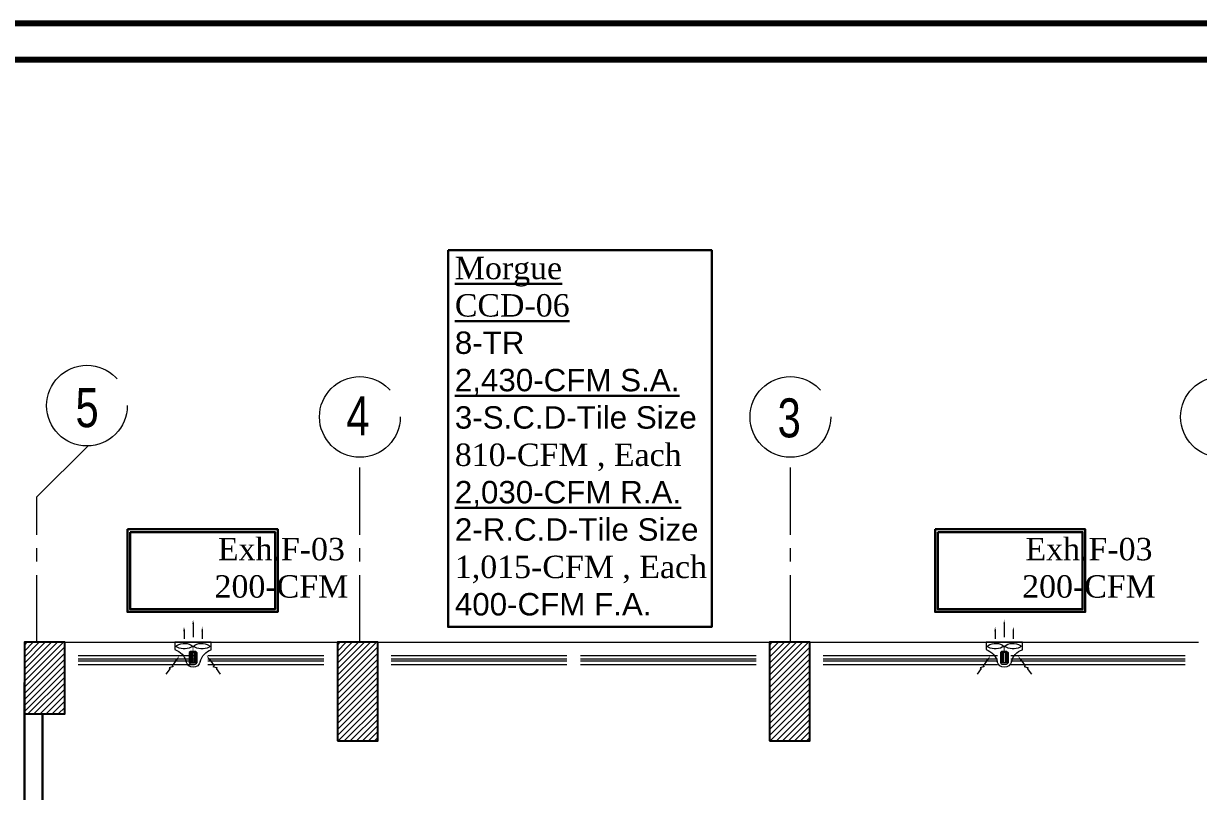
# Model space of a CAD drawing. Extents: x 847 to 949, y 444 to 823.
# Drawn here: x 897.9 to 911, y 814.37 to 822.94 of the extents above; entities that cross this region are included whole.
import ezdxf

# ---------------------------------------------------------------- set-up
doc = ezdxf.new("R2010")
doc.units = 0
doc.header["$MEASUREMENT"] = 0
doc.linetypes.add('CENTERX2', pattern=[4, 2.5, -0.5, 0.5, -0.5])
for name, color, linetype, lineweight in [('AC-TEXT', 15, 'CONTINUOUS', 30), ('axis', 1, 'CENTERX2', 5), ('Column', 6, 'CONTINUOUS', 25), ('Elevation', 150, 'CONTINUOUS', 18), ('hatch', 252, 'CONTINUOUS', 9), ('HVAC SAD', 3, 'CONTINUOUS', 20), ('txt in circle', 11, 'CONTINUOUS', 13), ('UG-BORDER', 20, 'CONTINUOUS', 80), ('Wall', 5, 'CONTINUOUS', 30), ('WINDOW', 4, 'CONTINUOUS', 5)]:
    doc.layers.add(name, color=color, linetype=linetype, lineweight=lineweight)
doc.styles.add('AC', font='romans.shx', dxfattribs={"height": 0.2})
doc.styles.add('SOSA2', font='SOSA.shx', dxfattribs={"width": 0.8})

# ---------------------------------------------------------------- blocks, each defined once
blk = doc.blocks.new('A$C11ED6BD5')
at = {"layer": 'axis', "color": 0, "ltscale": 2}
blk.add_line((-17.05, 23.823), (-16.479, 24.39), dxfattribs=at)
at = {"layer": 'axis', "color": 0, "ltscale": 0.3}
for p, q in [((-13.45, 22.2), (-13.45, 24.264)), ((-8.65, 22.2), (-8.65, 24.264)), ((-17.05, 22.2), (-17.05, 23.823))]:
    blk.add_line(p, q, dxfattribs=at)
at = {"layer": 'axis', "color": 0}
for centre in [(-16.493, 24.84), (-13.45, 24.714), (-8.65, 24.714), (-3.85, 24.714)]:
    blk.add_circle(centre, 0.45, dxfattribs=at)
at = {"layer": 'txt in circle', "color": 0, "ltscale": 0.01, "char_height": 0.435, "attachment_point": 5, "style": 'SOSA2'}
for s, insert in [('5', (-16.491, 24.814)), ('4', (-13.471, 24.725)), ('3', (-8.663, 24.7))]:
    blk.add_mtext(s, dxfattribs=dict(at, insert=insert))
blk = doc.blocks.new('A$C69CD60FB')
at = {"layer": 'HVAC SAD', "color": 1}
for p, q in [((-0.2133, 0.2917), (-0.2415, 0.3121)), ((-0.2095, 0.2969), (-0.2133, 0.2917)), ((-0.2029, 0.2762), (-0.2095, 0.2969)), ((-0.1991, 0.2814), (-0.2029, 0.2762)), ((-0.1653, 0.2569), (-0.1991, 0.2814)), ((-0.1197, 0.2676), (-0.0826, 0.2676)), ((-0.0826, 0.2676), (-0.0826, 0.0876)), ((-0.1933, 0.1873), (-0.1933, 0.1679)), ((-0.1342, 0.1968), (-0.1843, 0.1968)), ((-0.1843, 0.1968), (-0.1843, 0.1585)), ((-0.1342, 0.1935), (-0.1843, 0.1935)), ((-0.1342, 0.1885), (-0.1843, 0.1885)), ((-0.1342, 0.182), (-0.1843, 0.182)), ((-0.1289, 0.191), (-0.1342, 0.1968)), ((-0.1342, 0.1968), (-0.1342, 0.1585)), ((-0.1289, 0.191), (-0.1289, 0.1643)), ((-0.0191, 0.2226), (-0.0663, 0.2226)), ((0.0158, 0.1775), (-0.0573, 0.1775)), ((-0.1342, 0.1733), (-0.1843, 0.1733)), ((-0.1342, 0.1667), (-0.1843, 0.1667)), ((-0.1342, 0.1618), (-0.1843, 0.1618)), ((-0.1342, 0.1585), (-0.1843, 0.1585)), ((-0.1289, 0.1643), (-0.1342, 0.1585)), ((-0.0191, 0.1326), (-0.0663, 0.1326)), ((-0.2133, 0.0636), (-0.2415, 0.0432)), ((-0.2095, 0.0584), (-0.2133, 0.0636)), ((-0.2029, 0.0791), (-0.2095, 0.0584)), ((-0.1991, 0.0738), (-0.2029, 0.0791)), ((-0.1653, 0.0983), (-0.1991, 0.0738)), ((-0.0826, 0.0876), (-0.1192, 0.0876))]:
    blk.add_line(p, q, dxfattribs=at)
at = {"layer": 'HVAC SAD', "color": 1, "const_width": 0.00386}
blk.add_lwpolyline([(-0.1289, 0.1776), (-0.1029, 0.1776)], dxfattribs=at)
at = {"layer": 'HVAC SAD', "color": 1}
for centre, radius, start, end in [((-0.1989, 0.2944), 0.0835, 283.60398, 341.28705), ((-0.0275, 0.2221), 0.0875, 156.52132, 210.5244), ((-0.103, 0.2548), 0.00514, 32.61031, 156.52132), ((-0.1567, 0.2205), 0.0688, 321.42149, 32.61031), ((-0.1708, 0.1784), 0.0358, 103.60398, 256.39602), ((-0.1738, 0.1776), 0.0218, 118.76194, 153.62497), ((-0.0275, 0.1332), 0.0875, 149.4756, 203.47868), ((-0.1567, 0.1347), 0.0688, 327.38969, 38.57851), ((-0.1738, 0.1776), 0.0218, 206.37503, 241.23806), ((-0.1989, 0.0624), 0.0835, 17.56115, 76.39602), ((-0.103, 0.1004), 0.00514, 203.47868, 327.38969)]:
    blk.add_arc(centre, radius, start, end, dxfattribs=at)
for points in [[(-0.1721, 0.2685), (-0.1784, 0.2598), (-0.149, 0.2451)], [(-0.0277, 0.2264), (-0.0277, 0.2188), (-0.005, 0.2226)], [(0.0072, 0.1812), (0.0072, 0.1737), (0.0299, 0.1775)], [(-0.0277, 0.1288), (-0.0277, 0.1364), (-0.005, 0.1326)], [(-0.1721, 0.0868), (-0.1784, 0.0955), (-0.149, 0.1101)]]:
    blk.add_solid(points, dxfattribs=at)

msp = doc.modelspace()

# ---------------------------------------------------------------- hatches: boundary and pattern name
at = {"layer": 'hatch'}
h = msp.add_hatch(dxfattribs=at)
h.set_pattern_fill('ANSI31', color=252, scale=0.015, style=0)
h.set_pattern_definition([(45, (1090.1201, 477.611496), (-0.0336759605, 0.0336759605), [])])
h.paths.add_polyline_path([(897.913, 815.234), (898.363, 815.234), (898.363, 816.034), (897.913, 816.034)])
h = msp.add_hatch(dxfattribs=at)
h.set_pattern_fill('ANSI31', color=252, scale=0.015, style=0)
h.set_pattern_definition([(45, (1093.610115, 477.611496), (-0.0336759605, 0.0336759605), [])])
h.paths.add_polyline_path([(901.403, 814.934), (901.853, 814.934), (901.853, 816.034), (901.403, 816.034)])
h = msp.add_hatch(dxfattribs=at)
h.set_pattern_fill('ANSI31', color=252, scale=0.015, style=0)
h.set_pattern_definition([(45, (1098.427415, 477.611496), (-0.0336759605, 0.0336759605), [])])
h.paths.add_polyline_path([(906.22, 814.934), (906.67, 814.934), (906.67, 816.034), (906.22, 816.034)])

# ---------------------------------------------------------------- linework, layer by layer
at = {"layer": 'AC-TEXT', "color": 7, "linetype": 'Continuous'}
msp.add_lwpolyline([(902.637, 820.406), (905.577, 820.406), (905.577, 816.205), (902.637, 816.205)], close=True, dxfattribs=at)
at = {"layer": 'AC-TEXT', "color": 34}
for points in [[(899.062, 817.294), (900.737, 817.294), (900.737, 816.373), (899.062, 816.373)], [(899.092, 817.264), (900.707, 817.264), (900.707, 816.403), (899.092, 816.403)], [(908.066, 817.294), (909.741, 817.294), (909.741, 816.373), (908.066, 816.373)], [(908.096, 817.264), (909.711, 817.264), (909.711, 816.403), (908.096, 816.403)]]:
    msp.add_lwpolyline(points, close=True, dxfattribs=at)
at = {"layer": 'Column', "color": 252}
for points in [[(897.913, 815.234), (898.363, 815.234), (898.363, 816.034), (897.913, 816.034)], [(901.403, 814.934), (901.853, 814.934), (901.853, 816.034), (901.403, 816.034)], [(906.22, 814.934), (906.67, 814.934), (906.67, 816.034), (906.22, 816.034)]]:
    msp.add_lwpolyline(points, close=True, dxfattribs=at)
at = {"layer": 'Elevation', "color": 252}
for p, q in [((898.184, 816.034), (901.403, 816.034)), ((901.853, 816.034), (906.22, 816.034)), ((906.67, 816.034), (911.003, 816.034))]:
    msp.add_line(p, q, dxfattribs=at)
at = {"layer": 'UG-BORDER', "color": 7}
for p, q in [((943.351, 822.936), (847.351, 822.936)), ((942.947, 822.532), (847.755, 822.532))]:
    msp.add_line(p, q, dxfattribs=at)
at = {"layer": 'Wall', "color": 252, "linetype": 'Continuous'}
for points in [[(897.913, 809.784), (897.913, 815.584)], [(898.113, 809.784), (898.113, 815.234)]]:
    msp.add_lwpolyline(points, dxfattribs=at)
at = {"layer": 'WINDOW', "color": 252, "linetype": 'Continuous'}
for p, q in [((899.808, 815.884), (898.513, 815.884)), ((901.253, 815.884), (899.958, 815.884)), ((903.962, 815.884), (902.003, 815.884)), ((906.07, 815.884), (904.112, 815.884)), ((908.762, 815.884), (906.82, 815.884)), ((910.853, 815.884), (908.912, 815.884)), ((899.808, 815.844), (898.513, 815.844)), ((899.808, 815.824), (898.513, 815.824)), ((899.808, 815.784), (898.513, 815.784)), ((901.253, 815.844), (899.958, 815.844)), ((901.253, 815.824), (899.958, 815.824)), ((901.253, 815.784), (899.958, 815.784)), ((903.962, 815.844), (902.003, 815.844)), ((903.962, 815.824), (902.003, 815.824)), ((903.962, 815.784), (902.003, 815.784)), ((906.07, 815.844), (904.112, 815.844)), ((906.07, 815.824), (904.112, 815.824)), ((906.07, 815.784), (904.112, 815.784)), ((908.762, 815.844), (906.82, 815.844)), ((908.762, 815.824), (906.82, 815.824)), ((908.762, 815.784), (906.82, 815.784)), ((910.853, 815.844), (908.912, 815.844)), ((910.853, 815.824), (908.912, 815.824)), ((910.853, 815.784), (908.912, 815.784))]:
    msp.add_line(p, q, dxfattribs=at)

# ---------------------------------------------------------------- block references
at = {"layer": 'axis', "color": 252}
msp.add_blockref('A$C11ED6BD5', (915.103, 793.834), dxfattribs=at)
at = {"layer": 'HVAC SAD', "color": 6, "xscale": -2.250137069053948, "yscale": 2.250137069053948, "zscale": 2.25013706904974, "rotation": 270}
for p in [(899.394, 816.22), (908.437, 816.22)]:
    msp.add_blockref('A$C69CD60FB', p, dxfattribs=at)

# ---------------------------------------------------------------- texts
at = {"layer": 'AC-TEXT', "color": 7, "linetype": 'Continuous', "insert": (902.712, 820.334), "char_height": 0.25, "width": 6.18694, "attachment_point": 1, "style": 'AC'}
msp.add_mtext('\\A1;{\\fTimes New Roman|b0|i0|c0|p18;\\L\\C85;Morgue\\PCCD-06\\P\\fArial|b0|i0|c0|p34;\\l\\C34;8-TR \\P\\pt0;\\L2,430-CFM S.A.\\l \\P\\ptz;3-S.C.D-Tile Size\\fTimes New Roman|b0|i0|c0|p18;\\P810-CFM , Each\\P\\pt0;\\fArial|b0|i0|c0|p34;\\L2,030-CFM R.A.\\l \\P\\ptz;2-R.C.D-Tile Size\\fTimes New Roman|b0|i0|c0|p18;\\P1,015-CFM , Each\\fArial|b0|i0|c0|p34;\\P400-CFM F.A.\\P\\fTimes New Roman|b0|i0|c0|p18;  }', dxfattribs=at)
at = {"layer": 'AC-TEXT', "color": 34, "linetype": 'Continuous', "char_height": 0.25, "width": 3.29288, "attachment_point": 8, "style": 'AC'}
for insert in [(900.778, 816.528), (909.782, 816.528)]:
    msp.add_mtext('\\A1;{\\fTimes New Roman|b0|i0|c0|p18;Exh.F-03\\P200-CFM}', dxfattribs=dict(at, insert=insert))

doc.saveas('drawing.dxf')
